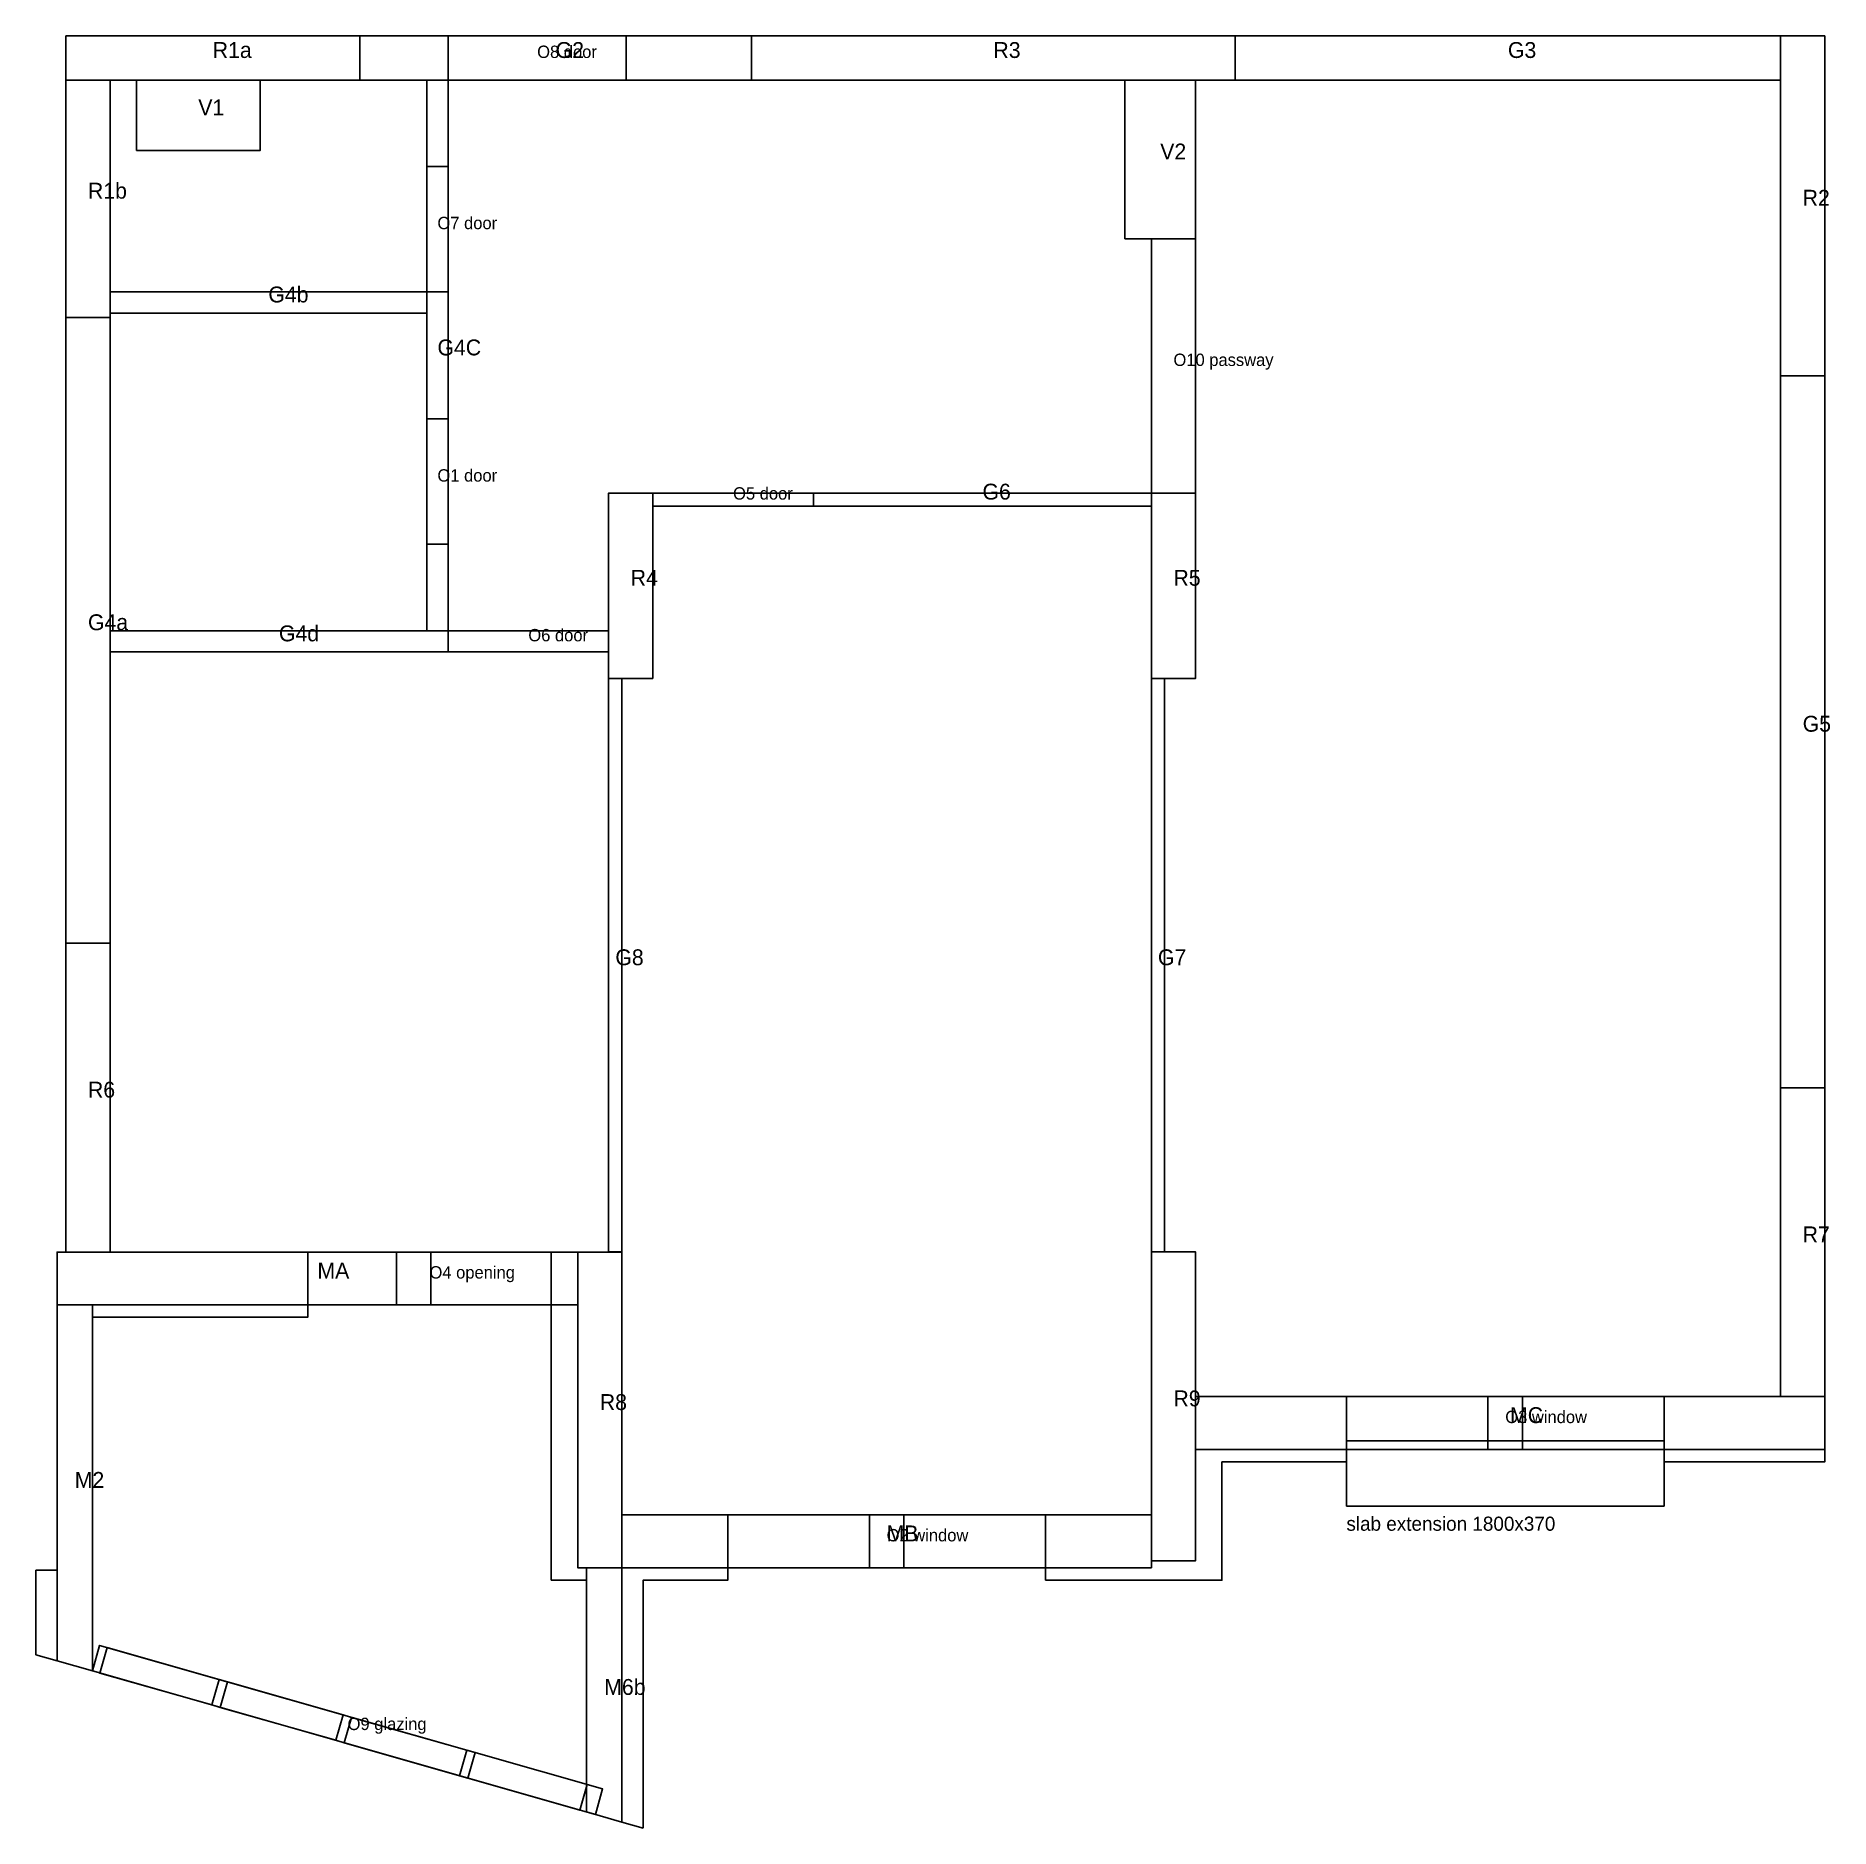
# Model space of a CAD drawing. Header units: millimetres. Extents: x 2811 to 12976, y 6086 to 16240.
import ezdxf

# ---------------------------------------------------------------- set-up
doc = ezdxf.new("R2010")
doc.units = ezdxf.units.MM
for name, color, linetype in [('V0-INSULATION', 33, 'CONTINUOUS'), ('V0-LOGGIA-FRAME', 5, 'CONTINUOUS'), ('V0-LOGGIA-GLAZING', 4, 'CONTINUOUS'), ('V0-OPENING', 4, 'CONTINUOUS'), ('V0-SLAB-EXTENSION', 2, 'CONTINUOUS'), ('V0-VENT-SHAFT', 6, 'CONTINUOUS'), ('V0-WALL-AERATED', 3, 'CONTINUOUS'), ('V0-WALL-CONCRETE', 1, 'CONTINUOUS'), ('V0-WALL-EXTERNAL', 6, 'CONTINUOUS'), ('V0-WALL-LABEL', 8, 'CONTINUOUS'), ('V0-WALL-LOGGIA', 6, 'CONTINUOUS'), ('V0-WINDOW-FRAME', 4, 'CONTINUOUS')]:
    doc.layers.add(name, color=color, linetype=linetype)

msp = doc.modelspace()

# ---------------------------------------------------------------- linework, layer by layer
at = {"layer": 'V0-INSULATION'}
for points in [[(3131, 8981), (4351, 8981), (4351, 9051), (3131, 9051)], [(5731, 7491), (5931, 7491), (5931, 7561), (5881, 7561), (5881, 9051), (5731, 9051)], [(8531, 7491), (9531, 7491), (9531, 8161), (10236, 8161), (10236, 8231), (9381, 8231), (9381, 7601), (9131, 7601), (9131, 7561), (8531, 7561)], [(12036, 8161), (12946, 8161), (12946, 8231), (12036, 8231)], [(2931, 7034), (2931, 7547), (2811, 7547), (2811, 7069)], [(6251, 6086), (6251, 7491), (6731, 7491), (6731, 7561), (6131, 7561), (6131, 6121), (6131, 6121)]]:
    msp.add_lwpolyline(points, close=True, dxfattribs=at)
at = {"layer": 'V0-LOGGIA-FRAME'}
msp.add_lwpolyline([(3131, 6977), (5981, 6164), (6022, 6308), (3172, 7121)], close=True, dxfattribs=at)
at = {"layer": 'V0-LOGGIA-GLAZING'}
for points in [[(3173, 6965), (3807, 6784), (3849, 6928), (3214, 7109)], [(3807, 6784), (3855, 6770), (3897, 6915), (3849, 6928)], [(3855, 6770), (4510, 6584), (4551, 6728), (3897, 6915)], [(4510, 6584), (4558, 6570), (4599, 6714), (4551, 6728)], [(4558, 6570), (5211, 6383), (5252, 6528), (4599, 6714)], [(5211, 6383), (5259, 6370), (5300, 6514), (5252, 6528)], [(5259, 6370), (5893, 6189), (5934, 6333), (5300, 6514)]]:
    msp.add_lwpolyline(points, close=True, dxfattribs=at)
at = {"layer": 'V0-OPENING'}
for points in [[(5146, 15990), (6156, 15990), (6156, 16240), (5146, 16240)], [(5026, 14790), (5146, 14790), (5146, 15500), (5026, 15500)], [(9131, 13650), (9381, 13650), (9381, 15090), (9131, 15090)], [(5026, 13360), (5146, 13360), (5146, 14070), (5026, 14070)], [(6306, 13575), (7216, 13575), (7216, 13650), (6306, 13650)], [(5146, 12750), (6056, 12750), (6056, 12870), (5146, 12870)], [(4351, 9051), (5731, 9051), (5731, 9350), (4351, 9350)], [(10236, 8231), (12036, 8231), (12036, 8531), (10236, 8531)], [(6731, 7561), (8531, 7561), (8531, 7861), (6731, 7861)], [(3131, 6977), (5981, 6164), (6022, 6308), (3172, 7121)]]:
    msp.add_lwpolyline(points, close=True, dxfattribs=at)
at = {"layer": 'V0-SLAB-EXTENSION'}
msp.add_lwpolyline([(10236, 7911), (12036, 7911), (12036, 8281), (10236, 8281)], close=True, dxfattribs=at)
at = {"layer": 'V0-VENT-SHAFT'}
for points in [[(3381, 15590), (4081, 15590), (4081, 15990), (3381, 15990)], [(8981, 15090), (9381, 15090), (9381, 15990), (8981, 15990)]]:
    msp.add_lwpolyline(points, close=True, dxfattribs=at)
at = {"layer": 'V0-WALL-AERATED'}
for points in [[(4646, 15990), (6866, 15990), (6866, 16240), (4646, 16240)], [(9606, 15990), (12696, 15990), (12696, 16240), (9606, 16240)], [(5026, 12870), (5146, 12870), (5146, 15990), (5026, 15990)], [(3231, 14670), (5026, 14670), (5026, 14790), (3231, 14790)], [(2981, 11100), (3231, 11100), (3231, 14645), (2981, 14645)], [(12696, 10280), (12946, 10280), (12946, 14315), (12696, 14315)], [(7216, 13575), (9131, 13575), (9131, 13650), (7216, 13650)], [(3231, 12750), (5146, 12750), (5146, 12870), (3231, 12870)], [(6056, 9351), (6131, 9351), (6131, 12600), (6056, 12600)], [(9131, 9351), (9206, 9351), (9206, 12600), (9131, 12600)]]:
    msp.add_lwpolyline(points, close=True, dxfattribs=at)
at = {"layer": 'V0-WALL-CONCRETE'}
for points in [[(2981, 15990), (4646, 15990), (4646, 16240), (2981, 16240)], [(6866, 15990), (9606, 15990), (9606, 16240), (6866, 16240)], [(12696, 14315), (12946, 14315), (12946, 16240), (12696, 16240)], [(2981, 14645), (3231, 14645), (3231, 15990), (2981, 15990)], [(6056, 12600), (6306, 12600), (6306, 13650), (6056, 13650)], [(9131, 12600), (9381, 12600), (9381, 13650), (9131, 13650)], [(2981, 9350), (3231, 9350), (3231, 11100), (2981, 11100)], [(12696, 8531), (12946, 8531), (12946, 10280), (12696, 10280)], [(5881, 7561), (6131, 7561), (6131, 9350), (5881, 9350)], [(9131, 7601), (9381, 7601), (9381, 9351), (9131, 9351)]]:
    msp.add_lwpolyline(points, close=True, dxfattribs=at)
at = {"layer": 'V0-WALL-EXTERNAL'}
for points in [[(2931, 9051), (5881, 9051), (5881, 9350), (2931, 9350)], [(9381, 8231), (12946, 8231), (12946, 8531), (9381, 8531)], [(6131, 7561), (9131, 7561), (9131, 7861), (6131, 7861)]]:
    msp.add_lwpolyline(points, close=True, dxfattribs=at)
at = {"layer": 'V0-WALL-LOGGIA'}
for points in [[(3131, 6977), (3131, 9051), (2931, 9051), (2931, 7034)], [(6131, 6121), (6131, 6121), (6131, 7561), (5931, 7561), (5931, 6178)]]:
    msp.add_lwpolyline(points, close=True, dxfattribs=at)
at = {"layer": 'V0-WINDOW-FRAME'}
for points in [[(4854, 9051), (5049, 9051), (5049, 9350), (4854, 9350)], [(11038, 8231), (11233, 8231), (11233, 8531), (11038, 8531)], [(7534, 7561), (7728, 7561), (7728, 7861), (7534, 7861)]]:
    msp.add_lwpolyline(points, close=True, dxfattribs=at)

# ---------------------------------------------------------------- texts
at = {"layer": 'V0-OPENING'}
for s, p in [('O8 door', (5651, 16115)), ('O7 door', (5086, 15145)), ('O10 passway', (9256, 14370)), ('O1 door', (5086, 13715)), ('O5 door', (6761, 13613)), ('O6 door', (5601, 12810)), ('O4 opening', (5041, 9200)), ('O3 window', (11136, 8381)), ('O2 window', (7631, 7711)), ('O9 glazing', (4577, 6642))]:
    msp.add_text(s, height=70, dxfattribs=at).set_placement(p)
at = {"layer": 'V0-SLAB-EXTENSION'}
msp.add_text('slab extension 1800x370', height=80, dxfattribs=at).set_placement((10236, 7771))
at = {"layer": 'V0-VENT-SHAFT'}
for s, p in [('V1', (3731, 15790)), ('V2', (9181, 15540))]:
    msp.add_text(s, height=90, dxfattribs=at).set_placement(p)
at = {"layer": 'V0-WALL-LABEL'}
for s, p in [('R1a', (3813, 16115)), ('G2', (5756, 16115)), ('R3', (8236, 16115)), ('G3', (11151, 16115)), ('R1b', (3106, 15318)), ('R2', (12821, 15278)), ('G4b', (4128, 14730)), ('G4C', (5086, 14430)), ('G6', (8174, 13613)), ('R4', (6181, 13125)), ('R5', (9256, 13125)), ('G4a', (3106, 12873)), ('G4d', (4188, 12810)), ('G5', (12821, 12298)), ('G8', (6094, 10975)), ('G7', (9168, 10975)), ('R6', (3106, 10225)), ('R7', (12821, 9405)), ('MA', (4406, 9200)), ('R8', (6006, 8455)), ('R9', (9256, 8476)), ('MC', (11163, 8381)), ('M2', (3031, 8014)), ('MB', (7631, 7711)), ('M6b', (6031, 6841))]:
    msp.add_text(s, height=90, dxfattribs=at).set_placement(p)

doc.saveas('drawing.dxf')
